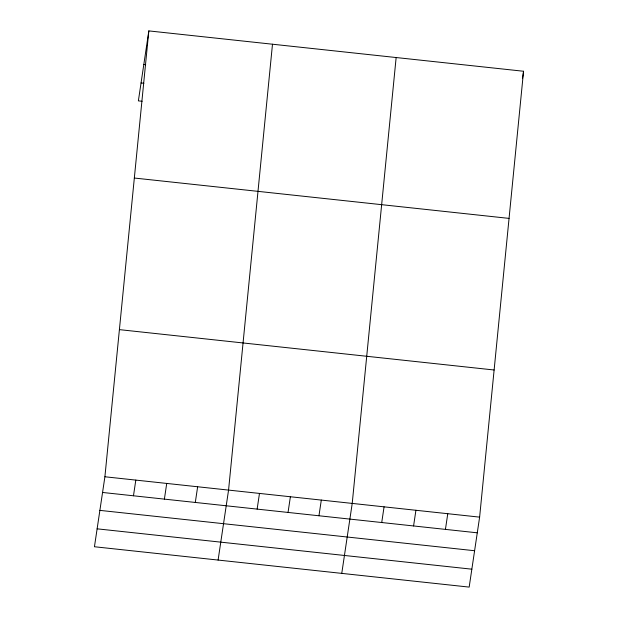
<?xml version="1.0" encoding="UTF-8"?>
<svg xmlns="http://www.w3.org/2000/svg" width="618" height="618" viewBox="0 0 618 618"><rect width="100%" height="100%" fill="white"/><g stroke="black" fill="none" stroke-linecap="round" stroke-linejoin="round"><path stroke-width="0.93" d="M104.906 476.772L148.83 30.9L523.554 71.255L479.622 517.135L469.17 587.1L94.446 546.745L104.906 476.772L479.622 517.135M272.492 44.218L228.56 490.089L218.1 560.062M396.146 57.536L352.221 503.407L341.762 573.38M148.83 30.9L138.378 100.865L142.125 101.275M133.473 495.79L135.813 480.101M164.388 499.12L166.729 483.43M195.303 502.449L197.644 486.76M257.134 509.108L259.475 493.419M288.042 512.438L290.39 496.748M318.958 515.767L321.306 500.078M381.723 522.527L384.072 506.837M413.581 525.957L415.922 510.275M445.431 529.387L447.772 513.705M522.449 78.64L523.554 71.255M143.809 64.496L145.686 64.705M141.051 82.959L143.863 83.26M134.338 178.038L509.054 218.393M119.398 329.633L494.122 369.997M102.557 492.461L477.281 532.816M99.877 510.375L474.601 550.731M97.119 528.83L471.843 569.186"/></g></svg>
